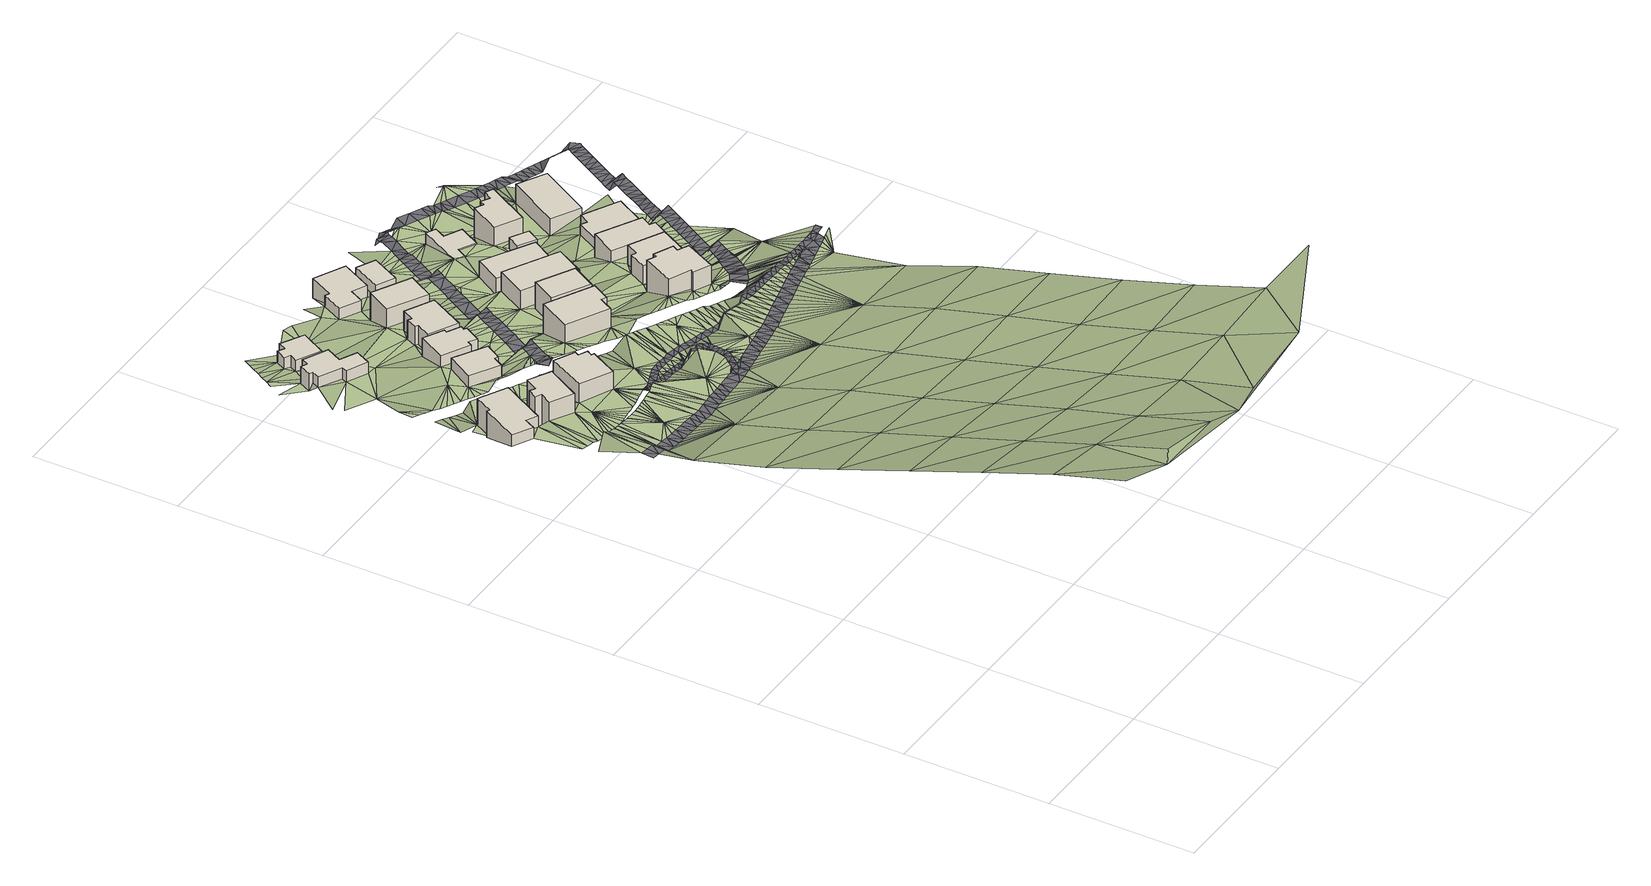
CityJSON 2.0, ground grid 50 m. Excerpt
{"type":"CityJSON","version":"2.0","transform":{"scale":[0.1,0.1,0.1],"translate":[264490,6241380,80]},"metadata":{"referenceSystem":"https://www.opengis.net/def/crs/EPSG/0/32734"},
"CityObjects":{
"building1":{"type":"Building","geometry":[{"type":"MultiSurface","lod":"1","boundaries":[[[0,1,2,3]],[[1,4,5,2]],[[4,6,7,5]],[[6,8,9,7]],[[8,10,11,9]],[[10,12,13,11]],[[12,14,15,13]],[[14,0,3,15]],[[3,2,5,7,9,11,13,15]]]}]},
"building2":{"type":"Building","geometry":[{"type":"MultiSurface","lod":"1","boundaries":[[[16,17,18,19]],[[17,20,21,18]],[[20,22,23,21]],[[22,24,25,23]],[[24,26,27,25]],[[26,28,29,27]],[[28,30,31,29]],[[30,16,19,31]],[[19,18,21,23,25,27,29,31]]]}]},
"building3":{"type":"Building","geometry":[{"type":"MultiSurface","lod":"1","boundaries":[[[32,33,34,35]],[[33,36,37,34]],[[36,38,39,37]],[[38,40,41,39]],[[40,42,43,41]],[[42,44,45,43]],[[44,46,47,45]],[[46,32,35,47]],[[35,34,37,39,41,43,45,47]]]}]},
"building4":{"type":"Building","geometry":[{"type":"MultiSurface","lod":"1","boundaries":[[[48,49,50,51]],[[49,52,53,50]],[[52,54,55,53]],[[54,56,57,55]],[[56,58,59,57]],[[58,60,61,59]],[[60,62,63,61]],[[62,64,65,63]],[[64,66,67,65]],[[66,68,69,67]],[[68,70,71,69]],[[70,48,51,71]],[[51,50,53,55,57,59,61,63,65,67,69,71]]]}]},
"building5":{"type":"Building","geometry":[{"type":"MultiSurface","lod":"1","boundaries":[[[72,73,74,75]],[[73,76,77,74]],[[76,78,79,77]],[[78,80,81,79]],[[80,82,83,81]],[[82,72,75,83]],[[75,74,77,79,81,83]]]}]},
"building6":{"type":"Building","geometry":[{"type":"MultiSurface","lod":"1","boundaries":[[[84,85,86,87]],[[85,88,89,86]],[[88,90,91,89]],[[90,92,93,91]],[[92,94,95,93]],[[94,96,97,95]],[[96,98,99,97]],[[98,84,87,99]],[[87,86,89,91,93,95,97,99]]]}]},
"building7":{"type":"Building","geometry":[{"type":"MultiSurface","lod":"1","boundaries":[[[100,101,102,103]],[[101,104,105,102]],[[104,106,107,105]],[[106,108,109,107]],[[108,110,111,109]],[[110,112,113,111]],[[112,114,115,113]],[[114,116,117,115]],[[116,118,119,117]],[[118,100,103,119]],[[103,102,105,107,109,111,113,115,117,119]]]}]},
"building8":{"type":"Building","geometry":[{"type":"MultiSurface","lod":"1","boundaries":[[[120,121,122,123]],[[121,124,125,122]],[[124,126,127,125]],[[126,128,129,127]],[[128,130,131,129]],[[130,132,133,131]],[[132,134,135,133]],[[134,120,123,135]],[[123,122,125,127,129,131,133,135]]]}]},
"building9":{"type":"Building","geometry":[{"type":"MultiSurface","lod":"1","boundaries":[[[136,137,138,139]],[[137,140,141,138]],[[140,142,143,141]],[[142,144,145,143]],[[144,146,147,145]],[[146,136,139,147]],[[139,138,141,143,145,147]]]}]},
"building10":{"type":"Building","geometry":[{"type":"MultiSurface","lod":"1","boundaries":[[[148,149,150,151]],[[149,152,153,150]],[[152,154,155,153]],[[154,148,151,155]],[[151,150,153,155]]]}]},
"building11":{"type":"Building","geometry":[{"type":"MultiSurface","lod":"1","boundaries":[[[156,157,158,159]],[[157,160,161,158]],[[160,162,163,161]],[[162,164,165,163]],[[164,166,167,165]],[[166,168,169,167]],[[168,170,171,169]],[[170,156,159,171]],[[159,158,161,163,165,167,169,171]]]}]},
"building12":{"type":"Building","geometry":[{"type":"MultiSurface","lod":"1","boundaries":[[[172,173,174,175]],[[173,176,177,174]],[[176,178,179,177]],[[178,172,175,179]],[[175,174,177,179]]]}]},
"building13":{"type":"Building","geometry":[{"type":"MultiSurface","lod":"1","boundaries":[[[180,181,182,183]],[[181,184,185,182]],[[184,186,187,185]],[[186,180,183,187]],[[183,182,185,187]]]}]},
"building14":{"type":"Building","geometry":[{"type":"MultiSurface","lod":"1","boundaries":[[[188,189,190,191]],[[189,192,193,190]],[[192,194,195,193]],[[194,188,191,195]],[[191,190,193,195]]]}]},
"building15":{"type":"Building","geometry":[{"type":"MultiSurface","lod":"1","boundaries":[[[196,197,198,199]],[[197,200,201,198]],[[200,202,203,201]],[[202,204,205,203]],[[204,206,207,205]],[[206,208,209,207]],[[208,210,211,209]],[[210,212,213,211]],[[212,214,215,213]],[[214,196,199,215]],[[199,198,201,203,205,207,209,211,213,215]]]}]},
"building16":{"type":"Building","geometry":[{"type":"MultiSurface","lod":"1","boundaries":[[[216,217,218,219]],[[217,220,221,218]],[[220,222,223,221]],[[222,216,219,223]],[[219,218,221,223]]]}]},
"building17":{"type":"Building","geometry":[{"type":"MultiSurface","lod":"1","boundaries":[[[224,225,226,227]],[[225,228,229,226]],[[228,230,231,229]],[[230,232,233,231]],[[232,234,235,233]],[[234,224,227,235]],[[227,226,229,231,233,235]]]}]},
"building18":{"type":"Building","geometry":[{"type":"MultiSurface","lod":"1","boundaries":[[[236,237,238,239]],[[237,240,241,238]],[[240,242,243,241]],[[242,244,245,243]],[[244,246,247,245]],[[246,236,239,247]],[[239,238,241,243,245,247]]]}]},
"building19":{"type":"Building","geometry":[{"type":"MultiSurface","lod":"1","boundaries":[[[248,249,250,251]],[[249,252,253,250]],[[252,254,255,253]],[[254,256,257,255]],[[256,258,259,257]],[[258,260,261,259]],[[260,262,263,261]],[[262,248,251,263]],[[251,250,253,255,257,259,261,263]]]}]},
"building20":{"type":"Building","geometry":[{"type":"MultiSurface","lod":"1","boundaries":[[[264,265,266,267]],[[265,268,269,266]],[[268,270,271,269]],[[270,264,267,271]],[[267,266,269,271]]]}]},
"building21":{"type":"Building","geometry":[{"type":"MultiSurface","lod":"1","boundaries":[[[272,273,274,275]],[[273,276,277,274]],[[276,278,279,277]],[[278,280,281,279]],[[280,282,283,281]],[[282,284,285,283]],[[284,286,287,285]],[[286,272,275,287]],[[275,274,277,279,281,283,285,287]]]}]},
"building22":{"type":"Building","geometry":[{"type":"MultiSurface","lod":"1","boundaries":[[[288,289,290,291]],[[289,292,293,290]],[[292,294,295,293]],[[294,296,297,295]],[[296,298,299,297]],[[298,288,291,299]],[[291,290,293,295,297,299]]]}]},
"building23":{"type":"Building","geometry":[{"type":"MultiSurface","lod":"1","boundaries":[[[300,301,302,303]],[[301,304,305,302]],[[304,306,307,305]],[[306,300,303,307]],[[303,302,305,307]]]}]},
"terrain1":{"type":"TINRelief","geometry":[{"type":"CompositeSurface","lod":"1","boundaries":[[[308,309,310]],[[311,312,308]],[[308,310,311]],[[310,313,311]],[[314,312,315]],[[315,312,311]],[[313,310,316]],[[317,318,314]],[[311,313,316]],[[315,317,314]],[[319,318,320]],[[310,321,316]],[[315,311,322]],[[318,317,320]],[[322,311,316]],[[323,324,319]],[[325,317,315]],[[319,320,323]],[[322,325,315]],[[326,324,327]],[[322,316,321]],[[327,324,328]],[[329,320,317]],[[324,323,330]],[[330,328,324]],[[331,332,333]],[[317,325,329]],[[331,334,332]],[[335,336,333]],[[333,336,331]],[[337,323,320]],[[335,338,339]],[[340,322,321]],[[328,330,341]],[[339,336,335]],[[342,14,10]],[[342,343,14]],[[341,330,344]],[[345,346,338]],[[340,325,322]],[[347,344,330]],[[348,339,338]],[[14,12,10]],[[329,337,320]],[[346,348,338]],[[347,330,349]],[[343,350,28]],[[349,330,351]],[[345,352,346]],[[353,345,354]],[[343,28,14]],[[28,350,355]],[[340,321,356]],[[351,330,357]],[[352,345,353]],[[353,354,358]],[[323,359,330]],[[1,360,4]],[[330,361,357]],[[358,362,353]],[[352,353,363]],[[355,364,30]],[[330,365,361]],[[329,325,366]],[[14,28,24]],[[362,367,353]],[[368,363,353]],[[30,364,369]],[[337,359,323]],[[370,368,353]],[[355,30,28]],[[371,372,1]],[[373,374,372]],[[330,375,365]],[[14,24,22]],[[353,367,376]],[[353,377,370]],[[378,369,379]],[[372,371,373]],[[26,24,28]],[[330,380,375]],[[378,379,381]],[[377,353,382]],[[353,376,383]],[[325,340,366]],[[0,14,22]],[[378,381,384]],[[382,353,385]],[[321,386,356]],[[387,380,330]],[[385,353,388]],[[369,378,30]],[[353,383,389]],[[390,391,392]],[[378,384,393]],[[1,394,371]],[[395,388,353]],[[396,390,392]],[[394,1,397]],[[353,398,395]],[[378,393,399]],[[389,400,353]],[[390,396,401]],[[402,337,329]],[[398,353,403]],[[397,1,404]],[[399,405,378]],[[1,0,406]],[[330,407,387]],[[17,22,20]],[[353,400,403]],[[359,407,330]],[[22,17,0]],[[378,405,408]],[[1,406,404]],[[378,408,409]],[[378,33,30]],[[401,410,390]],[[378,409,411]],[[389,412,413]],[[402,329,366]],[[400,389,413]],[[411,414,378]],[[415,0,17]],[[30,33,16]],[[340,356,416]],[[0,417,406]],[[412,418,419]],[[412,419,413]],[[407,420,387]],[[421,417,0]],[[421,0,415]],[[410,64,422]],[[423,424,418]],[[36,33,378]],[[401,425,426]],[[420,407,427]],[[428,64,60]],[[359,337,429]],[[419,418,424]],[[415,17,16]],[[378,414,36]],[[426,425,430]],[[410,401,426]],[[427,407,431]],[[424,423,432]],[[433,426,430]],[[434,435,423]],[[54,436,56]],[[435,432,423]],[[421,415,437]],[[416,366,340]],[[60,58,56]],[[438,36,414]],[[439,431,407]],[[32,16,33]],[[426,433,440]],[[429,337,402]],[[437,415,441]],[[415,16,32]],[[438,442,36]],[[54,443,444]],[[407,445,439]],[[446,447,440]],[[415,448,441]],[[442,449,36]],[[60,64,62]],[[450,447,446]],[[416,356,386]],[[445,407,451]],[[452,434,453]],[[415,454,448]],[[36,449,455]],[[434,452,435]],[[415,32,454]],[[440,447,426]],[[443,54,49]],[[64,410,66]],[[450,456,447]],[[457,36,455]],[[435,452,458]],[[459,407,359]],[[452,453,460]],[[54,52,49]],[[461,443,90]],[[407,462,451]],[[447,456,463]],[[457,464,36]],[[465,36,464]],[[466,458,452]],[[36,465,467]],[[36,467,468]],[[426,469,410]],[[94,443,49]],[[463,470,447]],[[460,471,452]],[[472,461,90]],[[466,452,473]],[[452,474,473]],[[468,475,36]],[[474,452,476]],[[477,66,410]],[[476,452,478]],[[479,480,481]],[[480,478,482]],[[32,483,454]],[[402,366,484]],[[485,479,481]],[[90,443,94]],[[486,485,481]],[[462,407,487]],[[481,488,486]],[[489,490,491]],[[468,492,475]],[[489,493,490]],[[475,492,491]],[[493,494,490]],[[481,480,482]],[[359,429,459]],[[495,490,494]],[[471,496,452]],[[491,490,475]],[[477,410,469]],[[472,88,497]],[[452,498,478]],[[407,499,487]],[[482,478,498]],[[499,407,500]],[[426,447,501]],[[502,483,32]],[[470,503,447]],[[88,472,90]],[[504,497,88]],[[505,500,407]],[[36,475,506]],[[502,32,507]],[[503,470,508]],[[49,48,94]],[[509,452,496]],[[32,46,510]],[[366,416,484]],[[38,36,506]],[[452,511,498]],[[94,92,90]],[[512,504,88]],[[32,510,507]],[[46,44,42]],[[508,513,503]],[[514,515,516]],[[517,516,515]],[[426,501,469]],[[42,40,38]],[[452,518,511]],[[517,519,516]],[[520,506,475]],[[487,499,521]],[[48,70,68]],[[68,66,477]],[[522,452,509]],[[519,517,523]],[[452,524,518]],[[503,513,525]],[[96,94,48]],[[526,506,520]],[[84,512,88]],[[519,523,527]],[[528,524,452]],[[522,509,529]],[[529,530,531]],[[407,532,505]],[[533,527,523]],[[534,46,42]],[[46,535,510]],[[536,429,402]],[[526,537,506]],[[452,522,538]],[[48,68,96]],[[539,531,530]],[[531,522,529]],[[452,540,528]],[[407,459,532]],[[85,84,88]],[[533,541,527]],[[542,452,538]],[[543,506,537]],[[535,46,534]],[[544,541,533]],[[545,42,38]],[[546,503,525]],[[506,543,547]],[[76,73,503]],[[506,547,548]],[[548,549,506]],[[549,550,506]],[[541,544,551]],[[477,469,100]],[[546,525,552]],[[540,452,553]],[[501,104,469]],[[554,552,555]],[[542,556,452]],[[555,557,558]],[[551,559,541]],[[550,560,506]],[[561,558,557]],[[546,76,503]],[[402,484,536]],[[506,562,38]],[[555,558,554]],[[559,551,563]],[[452,556,553]],[[564,534,42]],[[552,554,546]],[[565,506,560]],[[563,566,559]],[[505,532,567]],[[568,569,570]],[[477,130,68]],[[563,571,566]],[[78,104,501]],[[564,42,545]],[[572,76,546]],[[570,573,568]],[[532,574,567]],[[575,540,576]],[[545,38,562]],[[577,578,579]],[[577,579,580]],[[566,571,581]],[[132,477,100]],[[573,570,582]],[[540,553,576]],[[583,542,584]],[[581,571,585]],[[586,575,576]],[[577,580,587]],[[76,572,588]],[[386,589,416]],[[556,542,583]],[[459,429,590]],[[68,152,96]],[[532,591,574]],[[592,78,76]],[[587,580,593]],[[585,594,581]],[[573,582,595]],[[592,76,588]],[[573,595,596]],[[553,556,597]],[[562,506,598]],[[599,506,565]],[[597,556,600]],[[593,601,587]],[[84,98,602]],[[591,532,603]],[[595,604,596]],[[600,605,597]],[[606,581,594]],[[604,595,607]],[[108,104,78]],[[607,595,608]],[[606,594,609]],[[606,609,610]],[[106,104,108]],[[610,611,606]],[[606,611,612]],[[613,598,506]],[[477,132,130]],[[589,484,416]],[[608,614,615]],[[616,615,614]],[[614,617,616]],[[612,618,619]],[[620,619,618]],[[608,595,614]],[[619,620,621]],[[622,617,614]],[[619,621,623]],[[98,96,152]],[[606,612,619]],[[590,429,536]],[[603,532,624]],[[118,120,100]],[[120,132,100]],[[592,625,78]],[[565,626,599]],[[613,506,599]],[[601,593,137]],[[627,628,623]],[[629,108,78]],[[601,137,630]],[[614,631,622]],[[532,632,624]],[[628,619,623]],[[130,152,68]],[[137,593,633]],[[634,635,627]],[[625,636,78]],[[622,637,638]],[[132,120,134]],[[639,630,137]],[[640,626,641]],[[642,638,637]],[[643,632,532]],[[627,635,628]],[[644,645,634]],[[636,629,78]],[[642,637,646]],[[633,647,137]],[[640,641,648]],[[645,644,649]],[[116,114,118]],[[631,637,622]],[[120,118,121]],[[648,650,651]],[[652,602,98]],[[639,137,653]],[[651,650,654]],[[108,629,110]],[[655,532,459]],[[656,649,657]],[[656,658,659]],[[656,657,660]],[[656,660,658]],[[137,647,661]],[[532,662,643]],[[640,599,626]],[[645,635,634]],[[663,664,646]],[[659,664,663]],[[654,665,666]],[[112,110,114]],[[137,661,667]],[[118,114,121]],[[668,637,631]],[[532,669,662]],[[651,640,648]],[[649,656,645]],[[110,121,114]],[[636,670,629]],[[671,665,672]],[[673,536,484]],[[663,646,637]],[[674,652,98]],[[655,459,590]],[[651,654,666]],[[668,675,637]],[[629,676,110]],[[137,136,653]],[[669,532,677]],[[663,656,659]],[[126,130,128]],[[629,670,678]],[[679,653,136]],[[98,152,164]],[[152,130,126]],[[666,665,671]],[[680,637,675]],[[676,629,678]],[[121,110,681]],[[672,682,683]],[[137,667,140]],[[677,532,684]],[[679,136,685]],[[98,164,674]],[[686,684,532]],[[673,484,589]],[[681,110,676]],[[140,667,687]],[[637,680,688]],[[689,671,672]],[[683,682,690]],[[637,691,663]],[[136,692,685]],[[683,689,672]],[[683,690,693]],[[694,140,687]],[[681,695,121]],[[136,696,692]],[[637,697,691]],[[698,637,688]],[[589,386,699]],[[693,700,683]],[[695,701,121]],[[694,702,140]],[[686,532,703]],[[152,126,154]],[[536,704,590]],[[697,637,698]],[[140,702,705]],[[164,152,149]],[[706,121,701]],[[707,683,700]],[[703,532,655]],[[708,689,683]],[[705,709,140]],[[710,698,688]],[[696,136,176]],[[711,124,121]],[[121,706,711]],[[696,176,712]],[[713,708,683]],[[154,126,124]],[[164,162,674]],[[707,714,683]],[[704,536,673]],[[715,713,683]],[[716,710,717]],[[698,710,716]],[[709,144,140]],[[149,166,164]],[[718,707,719]],[[144,709,720]],[[714,715,683]],[[712,184,721]],[[703,722,686]],[[144,142,140]],[[162,723,674]],[[184,712,176]],[[717,724,725]],[[714,707,718]],[[144,720,726]],[[184,727,721]],[[725,716,717]],[[136,146,176]],[[728,124,711]],[[719,729,730]],[[722,703,731]],[[732,727,184]],[[655,590,733]],[[734,124,728]],[[719,730,718]],[[735,166,149]],[[154,124,736]],[[724,737,725]],[[724,738,737]],[[732,184,739]],[[731,703,740]],[[741,742,729]],[[736,124,734]],[[184,743,739]],[[744,210,726]],[[184,176,173]],[[210,144,726]],[[144,745,146]],[[742,730,729]],[[746,740,703]],[[157,162,160]],[[747,737,738]],[[748,741,749]],[[738,750,747]],[[733,590,704]],[[210,744,751]],[[168,166,170]],[[146,178,176]],[[741,748,742]],[[746,703,752]],[[736,753,154]],[[170,166,735]],[[210,751,754]],[[154,755,735]],[[756,749,757]],[[747,750,758]],[[759,758,750]],[[753,755,154]],[[743,184,181]],[[760,752,703]],[[754,761,210]],[[743,181,762]],[[208,745,144]],[[748,749,756]],[[758,759,763]],[[763,759,764]],[[765,757,766]],[[767,762,181]],[[761,768,210]],[[769,703,655]],[[760,703,770]],[[764,759,771]],[[208,146,745]],[[771,759,772]],[[189,170,735]],[[757,765,756]],[[144,210,208]],[[773,767,181]],[[186,184,173]],[[774,766,775]],[[776,735,755]],[[777,770,703]],[[210,768,778]],[[779,771,772]],[[765,766,774]],[[146,208,178]],[[780,778,768]],[[781,779,772]],[[776,782,735]],[[783,774,775]],[[769,655,733]],[[192,189,735]],[[703,784,777]],[[785,778,780]],[[786,773,787]],[[787,773,181]],[[170,189,188]],[[774,783,788]],[[789,783,790]],[[735,782,791]],[[788,783,792]],[[778,793,210]],[[794,779,781]],[[792,783,789]],[[784,703,795]],[[785,796,778]],[[781,797,794]],[[173,172,186]],[[786,787,798]],[[192,735,791]],[[799,789,790]],[[178,186,172]],[[170,188,156]],[[703,800,795]],[[790,801,799]],[[790,802,803]],[[804,798,805]],[[805,798,787]],[[806,794,797]],[[790,803,801]],[[234,178,208]],[[778,796,807]],[[806,797,808]],[[809,807,796]],[[810,804,805]],[[802,811,803]],[[802,812,811]],[[809,813,814]],[[806,808,815]],[[192,791,816]],[[232,186,178]],[[807,809,814]],[[813,817,814]],[[815,808,818]],[[234,232,178]],[[819,800,703]],[[805,787,820]],[[812,821,811]],[[819,703,769]],[[821,812,822]],[[822,812,823]],[[814,817,824]],[[825,823,812]],[[826,192,816]],[[812,827,825]],[[787,181,222]],[[828,811,821]],[[812,829,827]],[[805,820,810]],[[829,812,830]],[[812,831,830]],[[812,832,831]],[[833,814,824]],[[823,825,834]],[[206,204,208]],[[208,204,234]],[[830,835,829]],[[814,833,836]],[[815,818,837]],[[832,838,831]],[[192,826,839]],[[832,840,838]],[[841,838,840]],[[840,832,842]],[[843,810,820]],[[844,807,814]],[[836,845,814]],[[842,832,846]],[[847,837,818]],[[848,192,839]],[[814,845,844]],[[846,832,849]],[[194,192,850]],[[192,848,850]],[[851,837,847]],[[852,846,849]],[[844,853,807]],[[234,204,202]],[[180,222,181]],[[849,854,852]],[[854,849,855]],[[851,847,856]],[[857,855,849]],[[849,858,857]],[[858,849,859]],[[853,860,807]],[[858,859,861]],[[862,861,859]],[[859,863,862]],[[864,807,860]],[[851,856,865]],[[866,867,843]],[[819,868,800]],[[240,186,232]],[[843,820,866]],[[850,848,869]],[[870,807,864]],[[871,863,859]],[[872,197,807]],[[180,186,240]],[[865,856,873]],[[872,807,870]],[[874,867,866]],[[875,860,853]],[[876,871,859]],[[202,224,234]],[[869,877,850]],[[200,197,202]],[[868,819,878]],[[879,194,850]],[[880,865,873]],[[866,881,874]],[[876,882,871]],[[877,883,850]],[[228,232,230]],[[884,882,876]],[[873,885,880]],[[866,886,881]],[[884,887,882]],[[224,202,197]],[[232,228,240]],[[883,879,850]],[[888,887,884]],[[889,197,872]],[[880,885,890]],[[866,820,258]],[[886,866,891]],[[888,892,893]],[[892,888,884]],[[892,894,893]],[[895,197,889]],[[194,879,896]],[[895,897,197]],[[898,890,885]],[[894,892,899]],[[197,897,900]],[[222,180,901]],[[900,902,197]],[[901,180,240]],[[903,878,904]],[[905,891,866]],[[904,878,819]],[[896,906,194]],[[902,907,197]],[[890,898,908]],[[909,899,910]],[[224,197,911]],[[910,899,892]],[[820,268,258]],[[909,910,912]],[[913,194,906]],[[890,908,914]],[[197,907,911]],[[904,915,903]],[[902,916,907]],[[916,917,907]],[[820,216,268]],[[917,918,907]],[[919,914,908]],[[216,222,901]],[[914,919,920]],[[240,237,901]],[[915,904,921]],[[922,914,920]],[[224,911,923]],[[924,240,228]],[[925,922,920]],[[254,905,866]],[[224,923,926]],[[927,921,904]],[[928,929,930]],[[254,931,905]],[[930,932,928]],[[930,933,932]],[[934,935,912]],[[934,912,910]],[[936,935,934]],[[926,937,224]],[[931,254,938]],[[939,936,934]],[[258,262,260]],[[927,904,940]],[[284,258,268]],[[237,296,901]],[[224,941,942]],[[943,934,910]],[[924,228,942]],[[944,939,934]],[[224,937,941]],[[945,944,934]],[[945,934,946]],[[929,946,934]],[[947,938,254]],[[930,929,934]],[[258,284,262]],[[268,216,270]],[[904,948,940]],[[949,934,943]],[[254,950,947]],[[951,930,934]],[[294,216,901]],[[952,268,265]],[[268,952,284]],[[951,934,953]],[[948,904,954]],[[934,949,955]],[[254,956,950]],[[296,294,901]],[[957,953,934]],[[958,942,941]],[[959,954,904]],[[955,960,934]],[[294,270,216]],[[237,236,296]],[[924,942,961]],[[958,961,942]],[[904,962,959]],[[952,265,286]],[[284,952,286]],[[284,282,262]],[[934,960,963]],[[963,960,964]],[[965,956,254]],[[249,248,252]],[[966,956,967]],[[964,968,963]],[[264,286,265]],[[961,969,924]],[[254,252,965]],[[282,248,262]],[[270,304,264]],[[963,970,934]],[[965,967,956]],[[969,971,924]],[[924,971,972]],[[304,270,294]],[[966,967,973]],[[974,957,975]],[[965,252,248]],[[957,934,975]],[[236,976,972]],[[975,977,974]],[[296,236,298]],[[304,286,264]],[[972,971,978]],[[975,979,977]],[[965,980,967]],[[965,248,278]],[[294,292,289]],[[248,282,278]],[[289,304,294]],[[972,978,981]],[[236,972,982]],[[979,975,983]],[[984,980,965]],[[981,982,972]],[[983,975,985]],[[278,282,280]],[[982,298,236]],[[985,975,986]],[[965,987,984]],[[304,289,306]],[[988,986,975]],[[989,965,278]],[[298,982,990]],[[301,286,304]],[[987,965,991]],[[298,990,992]],[[278,276,273]],[[965,989,991]],[[993,298,992]],[[989,278,273]],[[306,289,288]],[[301,272,286]],[[298,993,994]],[[995,298,994]],[[288,298,995]],[[996,989,273]],[[306,288,997]],[[998,996,273]],[[272,999,273]],[[998,273,999]],[[300,306,997]],[[997,288,1000]],[[1001,272,301]],[[999,272,1002]],[[1003,1004,1005]],[[1001,1002,272]],[[1005,1006,1003]],[[997,1007,300]],[[301,1008,1001]],[[1006,1009,1003]],[[301,1010,1008]],[[301,1011,1010]],[[1012,301,300]],[[1013,1003,1009]],[[1011,301,1012]],[[1014,1003,1013]],[[1014,1015,1003]],[[1016,1003,1015]]]}]},
"road1":{"type":"Road","geometry":[{"type":"MultiSurface","lod":"1","boundaries":[[[326,332,1017]],[[326,333,332]],[[333,326,335]],[[335,326,327]],[[328,335,327]],[[328,338,335]],[[328,341,338]],[[341,345,338]],[[345,341,354]],[[341,344,354]],[[354,344,347]],[[349,354,347]],[[349,358,354]],[[358,349,362]],[[349,351,362]],[[351,357,362]],[[367,362,357]],[[367,357,361]],[[376,367,361]],[[361,383,376]],[[383,361,365]],[[383,365,389]],[[365,375,389]],[[389,375,412]],[[412,375,380]],[[380,418,412]],[[380,387,418]],[[387,420,418]],[[427,418,420]],[[423,418,427]],[[423,427,434]],[[431,434,427]],[[431,453,434]],[[431,439,453]],[[453,439,460]],[[439,445,460]],[[471,460,445]],[[451,471,445]],[[471,451,462]],[[471,462,496]],[[462,1018,496]],[[487,1018,462]],[[509,496,1018]],[[521,1018,487]],[[1018,521,499]],[[500,1018,499]],[[1018,500,505]],[[1018,505,1019]],[[1020,1019,505]],[[505,567,1020]],[[567,1021,1020]],[[1022,1020,1021]],[[567,574,1021]],[[1021,574,591]],[[1021,582,570]],[[582,1021,591]],[[582,591,603]],[[582,603,595]],[[595,603,624]],[[614,595,624]],[[624,631,614]],[[631,624,632]],[[668,631,632]],[[668,632,643]],[[643,675,668]],[[675,643,662]],[[675,662,669]],[[675,669,680]],[[680,669,677]],[[680,677,688]],[[710,688,677]],[[710,677,684]],[[710,684,686]],[[710,686,722]],[[717,710,722]],[[722,724,717]],[[731,724,722]],[[724,731,740]],[[724,740,738]],[[740,750,738]],[[750,740,746]],[[746,752,750]],[[752,759,750]],[[752,772,759]],[[760,772,752]],[[772,760,770]],[[770,781,772]],[[781,770,797]],[[777,797,770]],[[797,777,784]],[[808,797,784]],[[808,784,818]],[[795,818,784]],[[847,818,795]],[[847,795,800]],[[847,800,868]],[[847,868,856]],[[873,856,868]],[[868,878,873]],[[903,873,878]],[[885,873,903]],[[898,885,903]],[[903,1023,898]],[[1023,903,915]],[[1023,915,921]],[[1023,919,908]],[[921,919,1023]],[[921,1024,919]],[[921,927,1024]],[[940,1024,927]],[[1025,1024,940]],[[1025,940,1026]],[[1026,940,948]],[[948,954,1026]],[[1027,1028,1026]],[[1026,954,1027]]]}]},
"road2":{"type":"Road","geometry":[{"type":"MultiSurface","lod":"1","boundaries":[[[1029,466,473]],[[1029,474,476]],[[476,478,1029]],[[1029,473,474]],[[478,480,1029]],[[1029,479,485]],[[1029,485,486]],[[488,1029,486]],[[1029,488,495]],[[481,490,488]],[[479,1029,480]],[[511,523,498]],[[511,518,533]],[[524,533,518]],[[475,481,482]],[[514,482,498]],[[533,524,544]],[[524,551,544]],[[524,563,551]],[[511,533,523]],[[529,509,1018]],[[530,1018,1019]],[[530,529,1018]],[[531,539,1019]],[[530,1019,539]],[[1019,1022,531]],[[1022,1019,1020]],[[1022,1021,569]],[[1022,569,538]],[[538,569,568]],[[1022,522,531]],[[538,522,1022]],[[623,586,576]],[[571,528,540]],[[540,575,585]],[[586,585,575]],[[563,528,571]],[[594,585,586]],[[540,585,571]],[[586,621,594]],[[528,563,524]],[[621,618,609]],[[621,620,618]],[[610,609,611]],[[611,609,618]],[[618,612,611]],[[621,609,594]],[[621,586,623]],[[464,457,1029]],[[489,491,1029]],[[1029,493,489]],[[1029,491,492]],[[467,465,1029]],[[468,467,1029]],[[492,468,1029]],[[465,464,1029]],[[515,514,498]],[[475,514,520]],[[494,493,1029]],[[490,481,475]],[[488,490,495]],[[520,514,516]],[[495,494,1029]],[[517,498,523]],[[526,516,519]],[[565,559,566]],[[566,581,626]],[[606,626,581]],[[526,519,527]],[[515,498,517]],[[537,526,527]],[[543,550,547]],[[543,537,541]],[[550,548,547]],[[548,550,549]],[[520,516,526]],[[626,565,566]],[[606,641,626]],[[648,641,606]],[[650,648,606]],[[550,541,560]],[[541,559,560]],[[565,560,559]],[[541,550,543]],[[541,537,527]],[[650,606,654]],[[482,514,475]],[[623,576,553]],[[570,569,1021]],[[584,542,573]],[[596,584,573]],[[584,622,583]],[[538,573,542]],[[573,538,568]],[[596,604,608]],[[607,608,604]],[[596,608,615]],[[616,617,596]],[[584,617,622]],[[596,615,616]],[[617,584,596]],[[583,622,556]],[[600,556,638]],[[638,556,622]],[[600,638,642]],[[597,605,634]],[[605,600,642]],[[605,646,644]],[[644,634,605]],[[605,642,646]],[[659,658,664]],[[646,664,658]],[[649,644,658]],[[657,649,660]],[[649,658,660]],[[658,644,646]],[[627,553,597]],[[919,1024,920]],[[1024,925,920]],[[922,925,943]],[[1024,1025,925]],[[1025,949,925]],[[955,1025,1026]],[[779,794,802]],[[794,806,812]],[[806,815,812]],[[758,764,775]],[[764,771,775]],[[779,790,771]],[[849,815,837]],[[890,892,880]],[[910,890,914]],[[922,943,914]],[[859,851,865]],[[964,1027,1030]],[[880,876,865]],[[1028,1027,964]],[[837,851,859]],[[758,763,764]],[[1026,1028,955]],[[634,627,597]],[[719,691,697]],[[700,663,691]],[[697,698,729]],[[623,553,627]],[[716,725,749]],[[725,737,757]],[[766,737,747]],[[749,741,716]],[[757,749,725]],[[737,766,757]],[[747,775,766]],[[716,741,698]],[[698,741,729]],[[672,619,628]],[[672,628,635]],[[682,635,645]],[[654,606,665]],[[672,665,619]],[[635,682,672]],[[645,690,682]],[[606,619,665]],[[663,700,656]],[[691,707,700]],[[707,691,719]],[[697,729,719]],[[690,645,693]],[[693,656,700]],[[693,645,656]],[[892,884,880]],[[910,892,890]],[[815,832,812]],[[849,837,859]],[[815,849,832]],[[876,859,865]],[[960,1028,964]],[[1030,963,968]],[[968,964,1030]],[[955,1028,960]],[[925,949,943]],[[955,949,1025]],[[1031,970,963]],[[910,914,943]],[[794,812,802]],[[747,758,775]],[[771,790,783]],[[783,775,771]],[[802,790,779]],[[1031,1032,970]],[[876,880,884]],[[1031,963,1030]]]}]},
"road3":{"type":"Road","geometry":[{"type":"MultiSurface","lod":"1","boundaries":[[[557,1033,561]],[[554,558,587]],[[561,577,558]],[[587,546,554]],[[561,1033,578]],[[578,1033,579]],[[587,558,577]],[[587,601,546]],[[630,639,588]],[[630,546,601]],[[561,578,577]],[[546,630,572]],[[572,630,588]],[[625,592,679]],[[639,592,588]],[[679,636,625]],[[636,685,692]],[[685,636,679]],[[636,692,670]],[[679,592,653]],[[653,592,639]],[[676,678,696]],[[681,676,721]],[[670,692,678]],[[721,676,712]],[[701,695,727]],[[695,681,721]],[[712,676,696]],[[692,696,678]],[[706,701,739]],[[706,739,711]],[[695,721,727]],[[739,701,732]],[[762,734,728]],[[739,743,711]],[[762,728,711]],[[762,767,734]],[[711,743,762]],[[734,767,773]],[[753,736,773]],[[804,776,755]],[[753,786,755]],[[798,755,786]],[[798,804,755]],[[804,782,776]],[[786,753,773]],[[736,734,773]],[[843,782,810]],[[843,816,791]],[[782,843,791]],[[810,782,804]],[[867,826,816]],[[826,874,881]],[[874,826,867]],[[826,881,839]],[[867,816,843]],[[839,881,848]],[[877,869,905]],[[848,886,869]],[[891,905,869]],[[877,905,883]],[[891,869,886]],[[881,886,848]],[[883,905,931]],[[883,931,879]],[[879,947,896]],[[947,906,896]],[[956,1034,906]],[[947,879,938]],[[931,938,879]],[[947,950,906]],[[1035,1036,1037]],[[956,906,950]],[[1037,1038,1035]],[[1036,1034,956]],[[966,1037,1036]],[[1039,1038,1037]],[[1036,956,966]],[[1038,1039,1040]],[[701,727,732]]]}]},
"road4":{"type":"Road","geometry":[{"type":"MultiSurface","lod":"1","boundaries":[[[898,1023,908]]]}]},
"road5":{"type":"Road","geometry":[{"type":"MultiSurface","lod":"1","boundaries":[[[846,852,845]],[[852,844,845]],[[844,852,854]],[[844,854,855]],[[855,861,844]],[[853,844,871]],[[857,861,855]],[[858,861,857]],[[861,862,863]],[[844,863,871]],[[871,875,853]],[[893,882,887]],[[893,887,888]],[[882,894,875]],[[894,882,893]],[[871,882,875]],[[899,875,894]],[[909,860,875]],[[860,909,864]],[[864,912,870]],[[870,912,935]],[[889,936,939]],[[936,872,935]],[[912,864,909]],[[899,909,875]],[[863,844,861]],[[889,939,895]],[[870,935,872]],[[872,936,889]],[[946,939,945]],[[939,944,945]],[[939,929,933]],[[933,929,928]],[[932,933,928]],[[918,933,930]],[[939,946,929]],[[933,918,939]],[[900,918,902]],[[897,918,900]],[[897,895,918]],[[916,918,917]],[[918,916,902]],[[918,930,907]],[[907,951,911]],[[911,953,923]],[[939,918,895]],[[953,911,951]],[[926,974,937]],[[941,937,974]],[[923,953,957]],[[951,907,930]],[[957,974,926]],[[926,923,957]],[[958,977,979]],[[977,958,941]],[[974,977,941]],[[958,979,983]],[[958,983,961]],[[971,969,986]],[[978,971,988]],[[961,985,969]],[[978,1041,981]],[[988,971,986]],[[981,1042,982]],[[990,982,1042]],[[988,1041,978]],[[986,969,985]],[[983,985,961]],[[1043,1044,992]],[[1043,992,990]],[[1043,990,1042]],[[994,993,1045]],[[1046,995,994]],[[1047,1048,995]],[[992,1049,993]],[[1049,1045,993]],[[1045,1046,994]],[[1047,1050,1048]],[[1048,1050,1051]],[[1046,1047,995]],[[992,1044,1049]],[[1051,1050,1052]],[[1042,981,1041]],[[1053,1052,1054]],[[1055,1056,1057]],[[1058,1055,1054]],[[1051,1052,1053]],[[1056,1059,1057]],[[1057,1059,1060]],[[1060,1061,1062]],[[1061,1060,1059]],[[1060,1062,1063]],[[1056,1055,1058]],[[1054,1052,1058]],[[1064,1065,1066]],[[1067,1068,1064]],[[1063,1062,1065]],[[1069,1068,1070]],[[1071,1064,1066]],[[1072,1069,1070]],[[1073,1074,1072]],[[1064,1071,1067]],[[1062,1066,1065]],[[1073,1072,1070]],[[1075,1076,1077]],[[1074,1073,1078]],[[1074,1078,1079]],[[1070,1068,1067]],[[1079,1077,1076]],[[1075,1077,1080]],[[1081,1080,1082]],[[1082,1080,1077]],[[1081,1082,1083]],[[1076,1074,1079]],[[1084,1081,1085]],[[1085,1081,1083]],[[1086,1085,1087]],[[1085,1086,1084]],[[1086,1087,1088]]]}]},
"road6":{"type":"Road","geometry":[{"type":"MultiSurface","lod":"1","boundaries":[[[1089,1090,1039]],[[1091,1089,1092]],[[1093,984,987]],[[991,989,1004]],[[1004,1094,991]],[[1004,989,1005]],[[987,991,1095]],[[1094,1095,991]],[[1096,973,967]],[[1097,967,980]],[[1092,973,1098]],[[984,1093,980]],[[1093,987,1095]],[[1093,1099,980]],[[980,1099,1097]],[[1097,1096,967]],[[1091,1092,1098]],[[1040,1039,1090]],[[1089,1091,1090]],[[973,1096,1098]],[[1100,1101,1102]],[[1103,1100,1104]],[[1105,1106,1107]],[[1108,1109,1110]],[[1109,1108,1104]],[[1106,1105,1110]],[[1111,1112,1113]],[[1114,1115,1112]],[[1116,1104,1108]],[[1117,1113,1102]],[[1104,1116,1103]],[[1110,1105,1108]],[[1101,1100,1103]],[[1106,1118,1107]],[[1086,1119,1118]],[[1118,1119,1107]],[[1120,1119,1086]],[[1120,1086,1088]],[[1002,1001,1014]],[[1009,999,1002]],[[1008,1010,1014]],[[1015,1014,1010]],[[1010,1011,1015]],[[1008,1014,1001]],[[1013,1002,1014]],[[996,998,1005]],[[1005,998,1006]],[[1009,998,999]],[[1009,1006,998]],[[1002,1013,1009]],[[1005,989,996]],[[1011,1012,1121]],[[1012,1115,1121]],[[1011,1121,1122]],[[1114,1112,1111]],[[1115,1114,1121]],[[1117,1111,1113]],[[1102,1101,1117]],[[1122,1015,1011]]]}]}
},
"vertices":[
[212,2278,169],[118,2329,166],[118,2329,263],[212,2278,263],[85,2268,166],[85,2268,263],[77,2273,166],[77,2273,263],[8,2146,222],[8,2146,263],[74,2110,222],[74,2110,263],[94,2148,222],[94,2148,263],[131,2128,222],[131,2128,263],
[323,2193,169],[249,2234,169],[249,2234,284],[323,2193,284],[224,2190,169],[224,2190,284],[204,2201,169],[204,2201,284],[186,2169,169],[186,2169,284],[205,2159,169],[205,2159,284],[183,2119,215],[183,2119,284],[259,2077,215],[259,2077,284],
[373,2217,169],[308,2089,215],[308,2089,284],[373,2217,284],[415,2035,219],[415,2035,284],[464,2130,219],[464,2130,284],[455,2134,219],[455,2134,284],[465,2153,219],[465,2153,284],[435,2168,177],[435,2168,284],[442,2182,177],[442,2182,284],
[247,2918,76],[164,2959,76],[164,2959,147],[247,2918,147],[153,2936,84],[153,2936,147],[132,2946,84],[132,2946,147],[112,2905,84],[112,2905,147],[124,2900,110],[124,2900,147],[111,2873,110],[111,2873,147],[188,2836,106],[188,2836,147],[180,2818,106],[180,2818,147],[252,2783,106],[252,2783,147],[278,2836,106],[278,2836,147],[220,2865,106],[220,2865,147],
[405,2414,134],[425,2449,134],[425,2449,175],[405,2414,175],[436,2443,134],[436,2443,175],[469,2498,134],[469,2498,175],[361,2562,134],[361,2562,175],[307,2472,134],[307,2472,175],
[236,3080,76],[222,3054,76],[222,3054,117],[236,3080,117],[200,3066,76],[200,3066,117],[181,3031,76],[181,3031,117],[201,3020,76],[201,3020,117],[187,2995,76],[187,2995,117],[267,2952,76],[267,2952,117],[313,3038,76],[313,3038,117],
[406,2688,106],[354,2594,134],[354,2594,175],[406,2688,175],[448,2543,134],[448,2543,175],[457,2559,134],[457,2559,175],[485,2543,134],[485,2543,175],[516,2599,134],[516,2599,175],[507,2604,134],[507,2604,175],[514,2617,134],[514,2617,175],[469,2641,134],[469,2641,175],[474,2651,134],[474,2651,175],
[435,2685,101],[532,2634,134],[532,2634,170],[435,2685,170],[597,2758,101],[597,2758,170],[502,2807,101],[502,2807,170],[481,2768,101],[481,2768,170],[468,2775,101],[468,2775,170],[450,2740,101],[450,2740,170],[461,2734,101],[461,2734,170],
[655,2417,134],[595,2308,177],[595,2308,243],[655,2417,243],[736,2232,174],[736,2232,243],[762,2280,174],[762,2280,243],[779,2270,174],[779,2270,243],[813,2332,174],[813,2332,243],
[662,2871,91],[534,2941,68],[534,2941,170],[662,2871,170],[486,2856,101],[486,2856,170],[614,2785,101],[614,2785,170],
[687,3115,54],[582,3168,38],[582,3168,109],[687,3115,109],[540,3086,68],[540,3086,109],[526,3093,68],[526,3093,109],[490,3022,68],[490,3022,109],[559,2987,68],[559,2987,109],[583,3034,68],[583,3034,109],[633,3009,68],[633,3009,109],
[880,2437,130],[758,2504,130],[758,2504,227],[880,2437,227],[712,2422,130],[712,2422,227],[834,2355,174],[834,2355,227],
[965,2539,123],[785,2638,130],[785,2638,199],[965,2539,199],[731,2541,130],[731,2541,199],[911,2441,130],[911,2441,199],
[712,3095,54],[662,2997,54],[662,2997,95],[712,3095,95],[725,2965,54],[725,2965,95],[775,3063,54],[775,3063,95],
[1030,2057,214],[1083,2165,167],[1083,2165,283],[1030,2057,283],[1046,2183,167],[1046,2183,283],[1056,2204,167],[1056,2204,283],[992,2234,167],[992,2234,283],[986,2221,167],[986,2221,283],[955,2236,167],[955,2236,283],[904,2130,222],[904,2130,283],[978,2095,214],[978,2095,283],[969,2086,214],[969,2086,283],
[1026,2659,82],[859,2757,91],[859,2757,151],[1026,2659,151],[806,2667,91],[806,2667,151],[973,2569,123],[973,2569,151],
[1110,2195,167],[1163,2296,164],[1163,2296,236],[1110,2195,236],[1049,2356,167],[1049,2356,236],[1027,2314,167],[1027,2314,236],[1012,2322,167],[1012,2322,236],[981,2263,167],[981,2263,236],
[1226,2409,118],[1081,2489,123],[1081,2489,208],[1226,2409,208],[1033,2403,167],[1033,2403,208],[1197,2313,164],[1197,2313,208],[1224,2363,164],[1224,2363,208],[1206,2373,164],[1206,2373,208],
[1050,2927,45],[992,2957,45],[992,2957,86],[1050,2927,86],[1012,2995,45],[1012,2995,86],[980,3011,45],[980,3011,86],[903,2868,91],[903,2868,86],[936,2851,82],[936,2851,86],[955,2885,82],[955,2885,86],[1012,2855,82],[1012,2855,86],
[1099,2725,82],[1041,2759,82],[1041,2759,123],[1099,2725,123],[1015,2716,82],[1015,2716,123],[1074,2682,82],[1074,2682,123],
[1196,2904,39],[1169,2919,39],[1169,2919,151],[1196,2904,151],[1152,2889,82],[1152,2889,151],[1122,2906,45],[1122,2906,151],[1113,2889,82],[1113,2889,151],[1084,2905,45],[1084,2905,151],[1029,2804,82],[1029,2804,151],[1115,2757,82],[1115,2757,151],
[1325,2542,118],[1202,2608,118],[1202,2608,159],[1325,2542,159],[1182,2573,118],[1182,2573,159],[1160,2585,123],[1160,2585,159],[1120,2511,123],[1120,2511,159],[1265,2433,118],[1265,2433,159],
[1353,2811,76],[1258,2864,76],[1258,2864,145],[1353,2811,145],[1157,2686,82],[1157,2686,145],[1253,2633,118],[1253,2633,145],
[36,296,773],[36,48,839],[218,12,801],[286,296,729],[36,544,690],[286,48,801],[36,792,607],[286,544,650],[536,48,747],[286,792,575],[36,1041,522],[36,1289,438],[286,1041,499],[627,5,747],[536,296,677],[286,1289,421],[36,1537,374],[536,544,612],[120,1705,284],[145,1702,284],[169,1700,268],[536,792,542],[286,1537,351],[138,1905,284],[100,1752,284],[125,1749,284],[115,1910,222],[149,1746,284],[161,1900,268],[536,1041,473],[174,1743,268],[184,1896,268],[786,296,653],[194,1697,268],[102,1958,222],[124,1953,222],[219,1694,268],[199,1741,268],[202,1894,268],[220,1694,268],[186,1895,268],[244,1692,268],[147,1948,222],[268,1691,268],[217,1892,268],[286,1785,268],[223,1738,268],[170,1943,215],[786,48,715],[292,1689,268],[247,1736,268],[536,1289,409],[80,2323,166],[316,1688,268],[271,1735,268],[232,1890,268],[192,1939,215],[340,1686,268],[786,544,586],[295,1733,268],[248,1889,268],[206,1937,215],[250,1889,268],[142,2440,138],[58,2352,166],[121,2452,138],[100,2464,138],[364,1685,268],[319,1732,268],[272,1888,268],[286,2034,215],[222,1936,215],[389,1683,268],[237,1934,215],[294,1888,268],[343,1730,268],[251,1933,215],[297,1888,268],[1095,72,717],[413,1681,276],[311,1890,268],[367,1728,268],[90,2584,138],[85,2535,138],[106,2523,138],[273,1932,215],[163,2429,135],[325,1891,268],[127,2512,138],[185,2417,135],[339,1893,268],[294,1932,215],[354,1894,268],[148,2500,138],[786,792,522],[353,1894,268],[206,2405,169],[306,1934,215],[227,2394,169],[536,1537,331],[320,1935,215],[334,1937,215],[148,2693,110],[348,1938,215],[391,1727,268],[376,1898,268],[370,1941,215],[286,2282,169],[1036,296,662],[248,2382,169],[414,1725,276],[399,1901,268],[415,1681,276],[269,2370,169],[48,2746,110],[436,1726,276],[400,1901,268],[169,2488,135],[286,2530,135],[438,1683,276],[36,2779,110],[786,1041,456],[190,2477,135],[461,1684,276],[416,1904,276],[211,2465,135],[459,1728,276],[433,1908,276],[51,2972,84],[290,2359,169],[392,1944,215],[484,1685,276],[232,2453,135],[311,2347,169],[408,1948,215],[88,3037,84],[75,3016,84],[508,1686,276],[253,2442,135],[307,2472,135],[332,2335,169],[425,1951,219],[274,2430,135],[531,1688,276],[536,1785,276],[482,1729,276],[353,2324,169],[432,1952,219],[295,2419,135],[456,1957,219],[440,1909,276],[786,1289,393],[505,1730,276],[100,3059,84],[567,1689,276],[316,2407,135],[458,1957,219],[460,1958,219],[464,1914,219],[463,1958,219],[465,1958,219],[354,2594,135],[337,2395,169],[528,1731,276],[112,3081,84],[467,1914,219],[469,1915,219],[492,1959,219],[471,1916,219],[286,2779,106],[473,1916,219],[476,1919,219],[475,1918,219],[490,1924,219],[498,1923,219],[395,2300,169],[1036,544,590],[478,1920,219],[479,1922,219],[600,1691,276],[481,1924,219],[471,1956,219],[484,1956,219],[469,1957,219],[467,1957,219],[473,1955,219],[475,1954,219],[476,1953,219],[564,1733,276],[124,3103,84],[516,1923,219],[602,1691,276],[602,1692,276],[361,2562,135],[416,2289,177],[405,2414,135],[136,3124,84],[634,1697,276],[536,2034,219],[428,2282,177],[358,2384,169],[591,1735,276],[458,2266,177],[534,1922,219],[148,3146,84],[379,2372,169],[514,1945,219],[516,1945,219],[516,1946,219],[517,1945,219],[552,1921,219],[533,1952,219],[508,1966,219],[601,1691,276],[628,1755,276],[535,1944,219],[570,1920,219],[422,2349,177],[525,1973,219],[550,1959,219],[586,1918,219],[596,1735,276],[612,1738,276],[615,1740,276],[786,1537,332],[553,1943,219],[515,2232,177],[485,2249,177],[1036,792,522],[542,1979,219],[641,1772,276],[613,1738,276],[604,1915,219],[564,1965,219],[654,1788,276],[558,1986,219],[571,1942,219],[574,2197,177],[487,2363,177],[559,1986,219],[560,1987,219],[561,1987,219],[562,1987,219],[573,1942,219],[443,2337,177],[652,1884,276],[476,2342,177],[455,2330,177],[668,1830,274],[461,2327,177],[469,2330,177],[584,1965,219],[584,1987,219],[465,2324,177],[593,2186,177],[590,1939,219],[554,2209,177],[606,1987,219],[606,1965,219],[646,1699,276],[658,1758,276],[647,1743,276],[669,1747,274],[607,1937,219],[499,2384,177],[671,1774,274],[668,1703,274],[621,1912,219],[642,1899,276],[507,2308,177],[504,2302,177],[508,2300,177],[513,2297,177],[628,1964,219],[683,1750,274],[667,1814,274],[665,1802,274],[624,1934,219],[633,1910,219],[514,2321,177],[511,2405,177],[1287,296,679],[1036,1041,462],[690,1706,274],[522,2426,134],[543,2279,177],[642,1931,219],[705,1753,274],[684,1790,274],[663,1869,274],[612,2174,177],[670,2140,222],[670,1846,274],[526,2342,177],[350,3133,76],[713,1710,274],[685,1791,274],[671,1858,274],[649,1964,219],[686,1792,274],[686,1793,274],[643,1931,219],[644,1930,219],[645,1930,219],[646,1929,219],[632,2163,177],[727,1757,274],[686,1794,274],[687,1795,274],[687,1796,274],[647,1928,219],[670,1959,222],[648,1927,219],[649,1926,219],[689,1812,274],[659,1912,219],[735,1714,274],[534,2447,134],[628,1986,219],[670,1897,274],[693,1952,222],[536,2530,134],[537,2363,177],[749,1761,274],[757,1717,274],[582,2256,177],[681,1882,274],[716,1946,222],[558,2489,134],[786,1785,274],[690,1828,274],[549,2383,177],[690,2128,222],[650,1986,219],[692,1844,274],[779,1721,274],[691,1867,274],[738,1940,222],[693,1860,274],[602,2244,177],[651,1986,219],[692,1866,274],[652,1986,219],[701,2122,222],[381,3122,76],[561,2404,177],[653,1986,219],[1036,1289,399],[761,1934,222],[693,1865,274],[693,1863,274],[693,1862,274],[693,1864,274],[621,2233,177],[801,1725,274],[784,1928,222],[693,1861,274],[676,1980,222],[729,2105,222],[640,2221,177],[771,1764,274],[823,1728,274],[569,2510,134],[730,2104,222],[699,1974,222],[1287,544,600],[473,3075,68],[794,1768,274],[593,2551,134],[845,1732,274],[581,2530,134],[573,2425,134],[816,1772,274],[605,2572,134],[721,1967,222],[786,2034,222],[867,1736,274],[596,2467,134],[868,1736,274],[660,2210,177],[838,1775,274],[761,2089,222],[744,1961,222],[807,1922,222],[608,2488,134],[767,1955,222],[698,2187,174],[616,2593,134],[619,2509,134],[829,1915,222],[852,1909,274],[1537,296,680],[790,1949,222],[628,2614,134],[718,2176,174],[1036,1537,322],[1287,792,529],[729,2169,174],[640,2635,134],[812,1943,222],[775,2082,222],[756,2153,222],[859,1779,274],[651,2656,101],[631,2530,134],[797,2070,222],[842,2048,222],[820,2059,222],[875,1903,274],[882,1784,274],[864,2036,222],[835,1937,222],[786,2138,222],[643,2551,134],[892,1741,274],[518,3162,38],[905,1790,274],[898,1897,274],[800,2131,222],[655,2572,134],[663,2677,90],[858,1931,222],[886,2025,222],[915,1747,275],[666,2593,130],[1287,1041,462],[675,2698,90],[662,2871,90],[698,2740,90],[920,1891,275],[929,1795,275],[678,2613,130],[939,1753,275],[881,1924,222],[909,2014,222],[690,2634,130],[822,2119,222],[786,2282,174],[963,1758,275],[943,1885,275],[931,2002,215],[903,1918,222],[952,1801,275],[844,2108,222],[986,1764,275],[710,2760,90],[867,2097,222],[722,2781,90],[953,1991,215],[926,1912,215],[966,1879,275],[976,1807,275],[1010,1769,275],[889,2085,222],[702,2655,90],[967,1878,275],[969,1878,275],[975,1980,215],[949,1906,275],[713,2676,90],[911,2074,222],[1287,1289,397],[1033,1775,275],[991,1878,275],[999,1812,275],[737,2718,90],[998,1968,215],[970,1900,275],[734,2802,90],[1057,1781,275],[969,2086,215],[1014,1877,275],[934,2063,215],[1023,1818,275],[745,2823,90],[992,1900,275],[1080,1786,275],[956,2051,215],[749,2739,90],[806,2667,90],[1000,1967,215],[1005,1966,215],[1015,1899,275],[769,2865,90],[1003,1966,215],[978,2095,215],[1037,1877,275],[1104,1792,275],[978,2040,215],[1046,1823,275],[760,2760,90],[1018,1963,215],[1127,1797,275],[1030,1961,215],[1038,1899,275],[1033,1961,215],[772,2781,90],[786,2779,90],[1060,1876,275],[1030,2057,215],[1070,1829,275],[1000,2029,215],[784,2802,90],[1055,1957,215],[1061,1898,275],[1019,2019,215],[1036,2034,215],[1083,1876,275],[781,2886,90],[1027,2018,215],[1094,1835,275],[1287,1537,311],[859,2757,90],[1057,1957,215],[1058,1957,215],[1059,1956,215],[1040,2015,215],[1061,1956,215],[792,2907,54],[1062,1956,215],[1056,1957,215],[1063,1957,215],[1065,1957,215],[1066,1957,215],[1084,1898,275],[1043,2015,215],[1060,1956,215],[1064,1957,215],[1057,2012,215],[1106,1875,275],[1067,1957,215],[804,2928,54],[1069,1958,215],[1068,1958,215],[1070,1958,215],[807,2844,90],[1075,2019,215],[1067,2016,215],[1082,1963,215],[1117,1840,275],[816,2949,54],[1106,1897,275],[786,3027,54],[1129,1875,275],[1097,1969,215],[1098,2034,215],[1098,1969,215],[1099,1969,215],[1141,1846,275],[1100,1970,215],[1101,1970,215],[1129,1897,275],[1105,2042,215],[1101,1971,215],[1102,1971,215],[1103,1971,215],[1113,2054,215],[1152,1874,275],[903,2868,90],[819,2864,90],[1151,1803,275],[827,2970,54],[1120,2066,215],[1128,1988,215],[1123,2069,215],[1164,1851,269],[831,2885,90],[1102,2037,215],[1152,1896,275],[839,2991,54],[1174,1809,269],[863,3032,54],[1175,1874,269],[842,2906,54],[1137,1994,215],[851,3011,54],[1175,1896,269],[1188,1857,269],[854,2927,54],[1139,1996,215],[1141,1998,215],[1135,2089,215],[1198,1873,269],[866,2948,54],[1198,1895,269],[1143,2000,215],[1145,2002,215],[1136,2089,215],[874,3053,54],[1137,2092,215],[1199,1860,269],[1148,2007,215],[1139,2094,215],[1036,2530,123],[1141,2096,215],[1198,1814,269],[1287,1785,269],[878,2969,54],[886,3074,54],[1156,2115,215],[1218,1864,269],[1152,2013,215],[1221,1895,269],[1163,2128,218],[1160,2025,215],[852,3201,25],[1220,1873,269],[1221,1820,269],[1143,2097,215],[1145,2099,215],[1148,2100,215],[1228,1867,269],[1235,1868,269],[1245,1825,269],[1243,1872,269],[1175,2149,218],[1197,2313,165],[1251,1872,269],[1187,2170,165],[1268,1831,269],[1186,2072,218],[1186,2070,218],[1195,2094,218],[889,2990,54],[1186,2075,218],[1186,2078,218],[1287,2034,218],[1167,2036,218],[1169,2040,218],[1199,2192,165],[901,3011,54],[1182,2060,218],[1292,1837,269],[1211,2213,165],[1163,2296,165],[1244,1894,269],[1183,2062,218],[1184,2065,218],[1185,2067,218],[913,3032,45],[1315,1842,269],[1267,1894,269],[924,3053,45],[1202,2106,218],[1036,2779,82],[1214,2128,218],[1339,1848,269],[1290,1893,269],[948,3094,45],[1226,2149,218],[1223,2234,165],[1353,1851,269],[1313,1893,269],[1235,2255,165],[1386,1859,269],[1348,1895,269],[1335,1892,269],[1036,3027,45],[960,3115,45],[1011,3121,45],[1336,1892,269],[1247,2277,165],[1376,1902,269],[1259,2298,165],[1224,2363,165],[997,3128,45],[1237,2170,165],[1367,2177,165],[1206,2373,165],[1249,2191,165],[1271,2319,165],[1261,2213,165],[1031,3111,45],[1283,2341,165],[1295,2362,165],[1273,2234,165],[1071,3092,45],[1285,2255,165],[1297,2276,165],[1110,3073,45],[1309,2298,165],[1150,3054,45],[1306,2383,165],[1130,3064,45],[1318,2404,165],[1330,2426,118],[1342,2447,118],[1354,2468,118],[1170,3045,39],[1289,2668,76],[1190,3035,39],[1229,3016,39],[1382,2619,118],[1289,2988,39],[1269,2997,39],[1272,3120,39],[1169,3094,39],[1189,3084,39],[1209,3075,39],[1360,2801,76],[1290,2987,39],[1248,3056,39],[1312,2978,39],[1335,2969,39],[1357,2960,39],[1288,3037,39],[1307,3028,39],[1329,3019,39],[1290,3154,7],
[95,1708,284],[599,1713,276],[623,1724,276],[630,1721,276],[662,1740,274],[643,1743,276],[1212,1858,269],[1261,1863,269],[1266,1872,269],[1309,1868,269],[1347,1874,269],[1312,1878,269],
[462,1936,219],[1348,1877,269],[1381,1880,269],[1379,1902,269],
[471,2290,177],[910,3116,54],[928,3149,45],[921,3137,45],[966,3128,45],[934,3159,15],[973,3139,45],[964,3168,15],
[1321,2319,165],[1333,2340,165],[1345,2362,165],[1357,2383,165],[1381,2425,118],[1393,2447,118],[1404,2468,118],[1366,2489,118],[1369,2404,165],[1416,2489,115],[1378,2511,118],[1428,2510,115],[1390,2532,118],[1402,2553,118],[1414,2574,115],[1452,2553,115],[1426,2596,115],[1440,2532,115],[1464,2574,115],[1438,2617,115],[1476,2595,115],[1488,2617,115],[1450,2638,115],[1473,2681,70],[1462,2659,70],[1500,2638,115],[1524,2680,70],[1485,2702,70],[1497,2723,70],[1536,2702,70],[1512,2659,70],[1509,2744,70],[1548,2723,70],[1521,2766,70],[1545,2808,70],[1533,2787,70],[1583,2787,70],[1559,2744,70],[1571,2765,70],[1557,2830,70],[1569,2851,70],[1595,2808,70],[1607,2829,70],[1576,2863,70],[1614,2842,70],[1580,2871,70],[1622,2855,70],[1612,2883,70],
[978,3137,45],[994,3178,15],[997,3177,15],[983,3134,45],[1090,3132,45],[1149,3103,45],[1129,3113,45],[1016,3167,15],[1030,3160,15],[1002,3174,15],[1050,3151,45],[1469,2916,29],[1463,2965,29],[1447,2925,29],[1486,2957,29],[1492,2907,29],[1553,2930,29],[1559,2880,70],[1575,2921,29],[1530,2939,29],[1514,2898,70],[1536,2889,70],[1418,2983,29],[1402,2942,39],[1424,2933,29],[1396,2992,39],[1380,2951,39],[1508,2948,29],[1441,2974,29],[1572,2875,70],[1588,2916,29],[1602,2910,29],[1373,3001,39],[1351,3010,39]
]}
